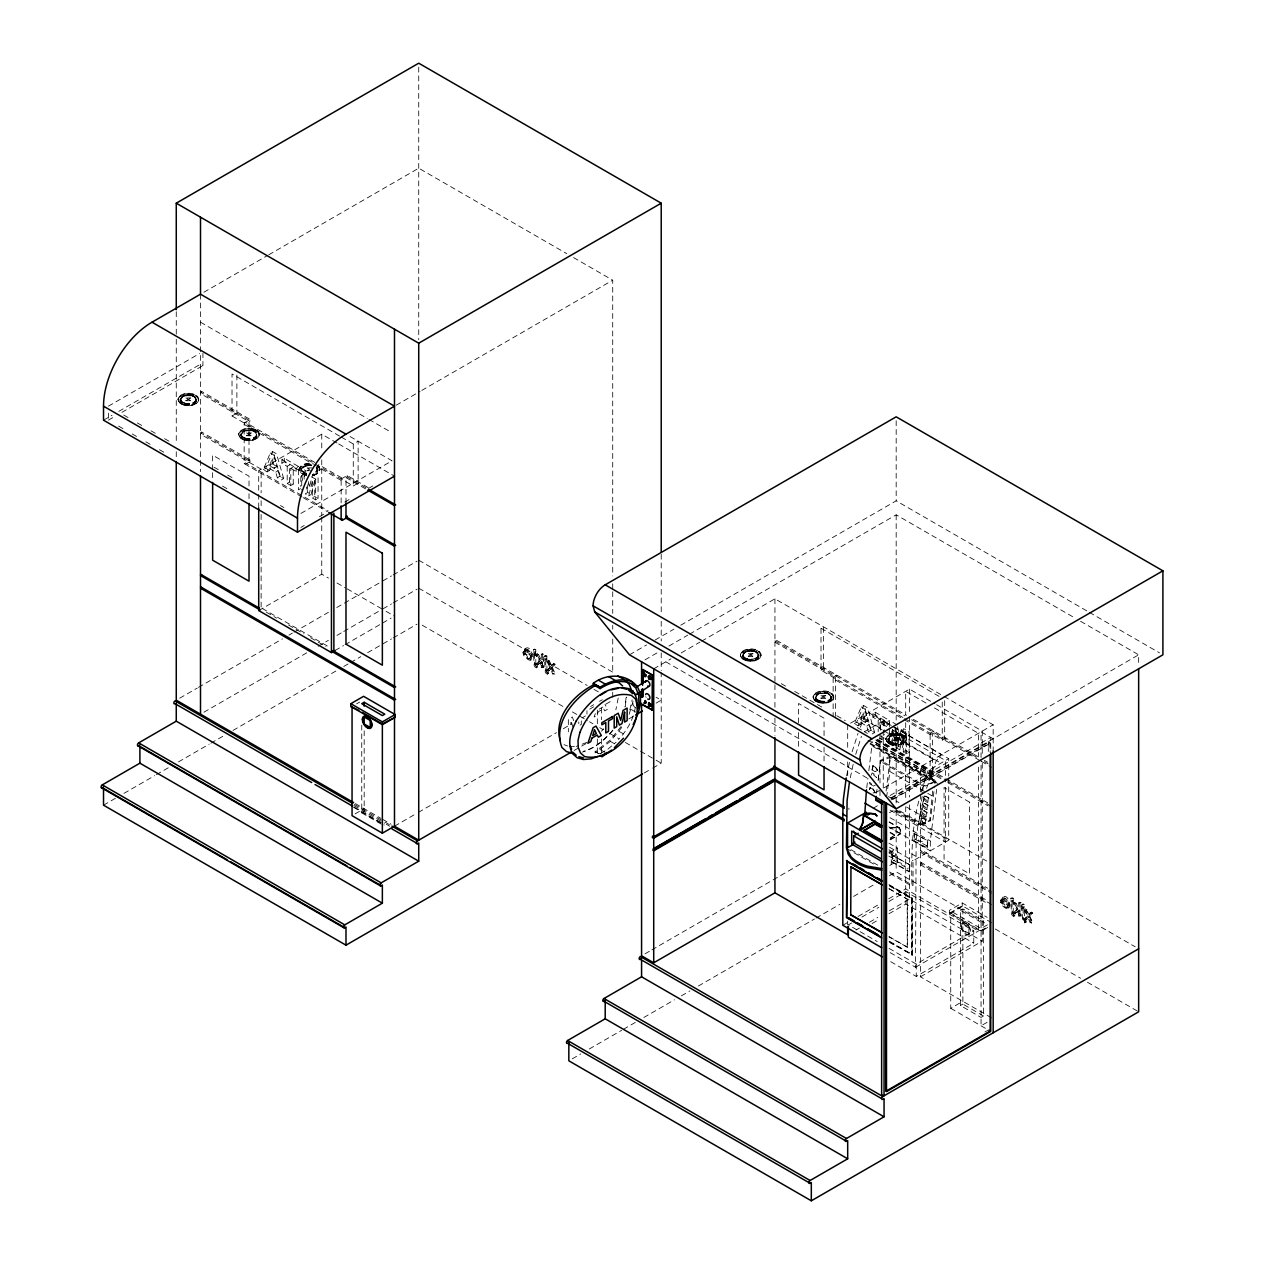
<?xml version="1.0" encoding="UTF-8"?>
<svg xmlns="http://www.w3.org/2000/svg" width="1264" height="1264" viewBox="0 0 1264 1264"><rect width="100%" height="100%" fill="white"/><g stroke="black" fill="none" stroke-linecap="round" stroke-linejoin="round"><path stroke-width="0.75" stroke-dasharray="5 3.75" d="M618.207 698.076L615.884 709.752M626.075 697.696L624.953 707.082M890.172 952.629L915.547 967.276L916.131 841.255L917.885 825.834L924.332 795.846M948.727 778.055L948.727 840.212L913.035 860.816L913.035 885.527L911.913 886.175C911.47 857.103 911.36 827.572 919.291 799.354M525.097 648.558L524.102 651.655L531.749 656.063L530.532 656.759L522.901 652.35C530.517 635.555 539.207 671.895 524.212 656.285A6.036 3.476 60 0 1 523.138 653.741L524.355 653.046A6.036 3.476 60 0 0 525.429 655.589L528.447 658.828L531.607 659.144M1000.345 900.979L1001.546 900.284L1009.193 904.692L1007.977 905.387L1000.345 900.979C1007.961 884.184 1016.651 920.524 1001.657 904.913A6.036 3.476 60 0 1 1000.582 902.37L1001.799 901.659A6.036 3.476 60 0 0 1002.873 904.218L1005.891 907.457L1009.051 907.773M1001.546 900.284L1002.542 897.187M530.532 656.759C529.885 661.025 524.528 657.122 524.339 654.436L523.138 653.741M531.749 656.063L529.553 658.56M1007.977 905.387C1007.329 909.653 1001.973 905.751 1001.783 903.065L1000.582 902.37M1009.193 904.692L1006.997 907.189M866.725 787.867L867.91 778.308M868.842 770.677L871.891 745.823L935.692 782.653M870.359 787.393L869.553 789.605L870.359 787.393L873.377 789.147L874.957 792.165L872.903 793.097M870.201 784.328C866.409 777.613 878.417 791.533 870.754 784.107M871.338 775.132L872.128 772.92L875.162 774.674L876.742 777.692L871.575 773.157M871.986 769.855L873.029 765.684L876.047 767.438L877.627 770.455L875.004 771.609L871.986 769.855L875.004 771.609M872.539 769.634L873.029 765.684M876.521 793.223L876.995 789.352M878.18 779.635L880.566 760.233L890.409 756.125L935.139 781.958L934.412 787.772M878.117 780.868L880.502 761.465L889.809 757.578L932.674 782.321L923.368 786.208L880.502 761.465M886.111 791.059L890.409 756.125M889.809 757.578L889.809 771.482L886.838 795.641L882.082 797.631M893.853 810.745L918.596 825.029L922.641 792.038M922.878 790.095L923.368 786.208M895.67 810.524L920.524 824.871L924.11 795.767M925.169 823.828C926.038 812.325 928.108 829.358 922.135 822.074L920.555 819.04L923.178 817.887L926.212 819.641M926.054 816.591C926.923 805.089 928.993 822.121 923.036 814.838L921.456 811.804L924.063 810.651L927.097 812.404M926.954 809.355C927.808 797.853 929.893 814.885 923.921 807.601L922.341 804.568L924.964 803.414L927.997 805.168M927.839 802.119C928.708 790.616 930.778 807.649 924.806 800.365L923.226 797.331L925.848 796.178L928.882 797.932M932.674 791.011L929.704 820.399L918.596 825.029M920.524 824.871L930.351 820.763L934.175 789.716M888.861 826.893L930.32 850.83L930.32 840.955L936.656 789.352M846.596 775.922L849.566 761.923M850.277 777.787L853.453 762.982M625.285 706.371L626.423 697.096M629.804 709.878L632.126 699.845M629.156 714.271L633.706 699.087M635.334 707.271C633.39 719.485 626.96 730.608 618.491 739.487M314.72 480.257L311.165 494.461L307.689 492.454L305.272 493.861L308.748 495.867L312.287 481.663L314.72 480.257L314.72 496.515L318.07 498.458L318.07 477.808L312.65 474.679L309.443 486.909L307.026 488.315L308.858 481.315M899.731 749.821L903.286 735.616L905.703 734.226L902.164 748.43L899.731 749.821L896.255 747.814L892.716 729.518L895.149 728.127L898.009 742.268L900.442 740.862L903.649 728.633L909.069 731.761L909.069 752.412L906.636 753.818L903.286 751.875L903.286 735.616M855.712 754.403L861.432 736.233M898.009 742.268L901.216 730.039L903.649 728.633M921.172 792.196L928.045 770.566L948.727 758.637L948.727 776.112M524.039 651.845L527.91 649.633L531.749 654.894L530.532 655.589L527.278 650.597L524.765 650.518M522.901 652.35L525.982 649.822M1001.483 900.474L1005.354 898.262L1009.193 903.523L1007.977 904.218L1001.483 900.474L1003.426 898.451M852.094 751.827L858.003 733.42M926.544 788.373L936.166 761.07L941.49 754.655L892.431 726.326M595.328 713.528L594.127 717.004L597.082 715.298L598.251 711.774L603.607 708.677L604.713 710.889L607.589 709.23L604.982 704.475M860.326 727.274L864.402 717.115L868.747 712.659L890.741 725.346M283.673 478.598L276.516 453.808L272.692 451.611L270.275 453.002L263.307 469.639L267.131 471.851L268.616 468.012L271.033 466.606L278.191 470.729L279.755 476.323L283.673 478.598L281.256 479.988L277.322 477.729L275.757 472.136L268.616 468.012M269.722 465.168L272.139 458.895L274.557 457.505L277.021 466.59L274.604 467.98L269.722 465.168L272.155 463.762L274.557 457.505M267.131 471.851L269.564 470.445L271.033 466.606M874.672 732.551L867.515 707.777L863.691 705.565L861.258 706.971L854.306 723.593L858.13 725.805L859.599 721.965L862.032 720.575L869.174 724.699L870.738 730.292L874.672 732.551L872.239 733.957L868.321 731.682L866.756 726.089L859.599 721.965M860.721 719.137L863.138 712.864L865.556 711.458L868.02 720.543L865.587 721.949L860.721 719.137L863.138 717.731L865.556 711.458M858.13 725.805L860.563 724.398L862.032 720.575M263.307 469.639L265.74 468.233L272.692 451.611M854.306 723.593L856.723 722.186L863.691 705.565M621.145 726.437L609.754 740.451L595.123 751.559L595.154 752.949L610.386 741.383L622.267 726.784M930.367 775.464L933.543 780.662L930.367 775.464L871.733 741.62M549.793 667.345L546.885 660.867L548.102 660.171L550.993 666.649L546.885 670.615L548.213 671.374L551.673 668.071L555.259 674.06L552.684 673.965L550.456 668.767M548.213 671.374L551.673 668.071M1025.657 920.002L1032.704 912.924L1031.345 912.134L1027.916 915.326L1024.33 909.495L1025.546 908.8L1029.117 914.63L1024.33 919.244L1025.657 920.002L1029.117 916.7L1032.704 922.688L1030.128 922.594L1027.901 917.395M546.885 670.615L550.993 666.649M1024.33 919.244L1028.438 915.278L1025.546 908.8M612.898 730.086C604.871 739.835 594.696 748.462 582.42 752.096M546.885 660.867L550.472 666.697L553.901 663.505L555.259 664.295L551.136 668.135L554.043 674.755M550.472 666.697L553.901 663.505M1029.117 914.63L1031.345 912.134M551.136 668.135L555.259 664.295M1032.704 912.924L1028.58 916.763L1031.487 923.384M601.474 731.256L603.781 728.791M612.835 730.371C604.919 739.424 595.407 748.019 583.557 751.258M607.873 749.157L616.074 742.237M537.184 653.851L538.654 654.72L542.509 662.778L541.292 663.474L541.292 654.215L543.662 654.167L543.662 667.36L541.197 662.099L537.232 665.054L535.746 664.185L540.455 660.614L537.184 653.851L535.968 654.562L539.238 661.325M535.746 664.185L540.455 660.614M537.232 665.054L541.197 662.099M1014.629 902.48L1016.098 903.349L1019.953 911.407L1018.737 912.102L1018.737 902.844L1021.107 902.796L1021.107 915.989L1018.642 910.728L1014.676 913.682L1013.191 912.813L1017.899 909.243L1014.629 902.48L1013.412 903.191L1016.683 909.954M1013.191 912.813L1017.899 909.243M1014.676 913.682L1018.642 910.728M530.39 659.84C534.087 656.158 528.905 647.231 523.881 649.254M1007.835 908.468C1011.532 904.787 1006.349 895.86 1001.325 897.882M185.95 400.735L190.801 397.923L190.801 400.735L185.95 400.735L185.95 397.923L190.801 397.923M246.575 435.732L251.425 432.92L251.425 435.732L246.575 435.732L246.575 432.92L251.425 432.92M307.199 470.729L309.617 469.181L307.199 467.933L307.199 470.729L310.438 470.729M748.272 656.364L753.123 653.551L753.123 656.364L748.272 656.364L748.272 653.551L753.123 653.551M821.015 698.36L825.866 695.563L825.866 698.36L821.015 698.36L821.015 695.563L825.866 695.563M893.759 740.356L898.609 737.56L898.609 740.356L893.759 740.356L893.759 737.56L898.609 737.56M600.748 753.423L606.436 750.01M203.915 292.221L267.004 255.802M268.711 254.822L418.732 168.191L566.778 253.669M108.372 406.186L199.554 353.541M103.522 420.185L112.022 415.271M118.832 411.353L200.502 364.19L202.935 365.596L202.935 353.335M108.372 420.185L115.119 416.283M121.881 412.38L202.935 365.596M201.719 391.492L200.502 392.188L250.209 420.88L250.209 419.49L201.719 391.492L200.502 393.594L249.008 421.591L250.209 420.88M201.719 432.083L200.502 432.794L250.209 461.486L250.209 460.08L201.719 432.083L200.502 434.184L261.127 469.181L261.127 492.849M339.605 436.096L232.023 373.986L232.023 415.982L238.09 412.491M244.157 422.982L250.209 419.49M302.001 496.989L244.157 463.588L244.157 424.388L245.358 422.287L316.837 463.556M244.157 463.588L245.358 462.893L328.055 510.624M250.209 460.08L249.008 460.791L249.008 421.591M250.209 461.486L245.358 464.283L245.358 462.893M270.275 453.002L274.098 455.214L276.516 453.808M336.967 442.985L321.751 434.184L258.709 470.587L258.709 492.281M293.232 484.112L290.799 485.502L290.799 468.359L293.232 466.953L293.232 484.112L289.614 482.026L289.614 464.868L287.197 466.274L281.888 463.209L281.888 459.717L284.305 458.311L298.525 466.511L298.367 489.879L300.8 488.473M281.888 463.209L284.305 461.802L289.614 464.868M275.757 472.136L278.191 470.729M396.201 405.207L420.059 391.429M421.765 390.434L612.724 280.197L612.724 575.957M277.322 477.729L279.755 476.323M281.888 459.717L296.092 467.917L298.525 466.511M303.771 472.357L306.204 470.951L300.8 467.838L298.367 469.228L303.771 472.357L304.861 477.666L304.15 474.158L301.733 475.564L301.733 490.005M290.799 468.359L296.092 471.409L298.525 470.003L293.232 466.953M341.312 437.091L353.272 443.98L358.123 441.183L358.123 483.18M287.197 466.274L287.197 483.417L289.614 482.026M311.592 476.86L315.652 479.198L318.07 477.808M308.748 495.867L311.165 494.461M341.138 478.993L347.205 475.485L369.246 488.22M313.914 464.662L341.138 480.383L342.354 479.688L342.354 478.282L318.528 464.536M345.988 503.072L345.988 477.587L347.205 476.891L367.271 488.473M312.287 481.663L312.287 497.921L314.72 496.515M312.287 497.921L315.652 499.849L318.07 498.458M300.879 513.437L392.061 460.791L349.464 436.191M232.023 415.982L353.272 485.992L359.324 482.485M300.879 527.436L304.261 525.476M319.444 516.707L326.207 512.805M344.788 502.077L351.534 498.19M368.424 488.441L375.171 484.539M258.709 610.575L321.751 574.188L328.514 578.09M179.678 698.202L197.2 688.09M198.464 687.363L282.409 638.905M288.966 635.113L292.379 633.138M294.085 632.158L328.419 612.329M336.777 607.51L381.254 581.835M382.881 580.887L391.477 575.926M393.12 574.978L417.041 561.169M203.915 712.217L307.91 652.161M318.149 646.267L328.371 640.358M336.903 635.429L342.023 632.474M343.729 631.494L381.222 609.848M382.929 608.853L391.461 603.939M393.167 602.944L417.041 589.166M335.086 650.486L343.571 645.588M345.072 644.703L380.906 624.021M382.565 623.073L391.097 618.143M103.522 805.184L115.435 798.295M123.967 793.365L154.635 775.669M156.341 774.674L168.27 767.801M178.493 761.892L209.16 744.18M210.867 743.2L224.486 735.332M233.018 730.418L336.951 670.41M343.761 666.476L348.88 663.521M350.586 662.541L360.809 656.632M367.619 652.698L381.254 644.83M382.96 643.85L391.477 638.92M393.183 637.941L417.041 624.163M356.606 703.858L359.64 702.105M524.339 654.436L525.555 653.725L527.641 656.932L530.769 657.865M533.408 649.664L535.762 649.617L535.762 651.861L534.546 652.556L533.408 651.908L533.408 649.664L535.762 649.617M533.408 651.908L535.762 651.861M533.408 653.077L535.762 653.046L535.825 663.205L537.484 667.218L535.667 667.503A3.792 2.18 60 0 1 534.182 665.701L533.408 653.077L535.762 653.046M535.968 654.562L538.654 654.72M543.662 654.167L541.292 654.215M544.5 656.063L546.87 656.032L546.87 658.275L545.653 658.971L544.5 658.307L544.5 656.063L546.87 656.032M544.5 658.307L546.87 658.275M544.5 659.492L546.87 659.445L546.933 669.604L548.592 673.617L546.759 673.902A3.792 2.18 60 0 1 545.274 672.116L544.5 659.492L546.87 659.445M536.284 667.913L537.484 665.938M543.662 667.36L541.292 667.392L541.292 665.543L542.509 664.848M548.213 661.625L549.429 660.93L551.673 666.002M541.292 667.392L542.509 666.697M547.375 674.328L548.592 672.337M552.684 673.965L553.901 673.27M629.456 654.815L646.552 644.94M655.1 640.011L673.917 629.156M680.743 625.206L896.176 500.828L1087.672 611.381M355.089 813.921L364.174 808.676M361.757 725.125L361.757 812.878L364.174 811.472L364.174 727.622M645.003 659.84L658.67 651.955M668.925 646.03L687.711 635.176M689.417 634.196L896.176 514.827L1073.768 617.353M653.709 668.814L670.947 658.86M681.17 652.951L699.924 642.128M701.52 641.211L774.943 598.82L993.172 724.809L993.172 749.631M590.62 706.497L593.653 704.727M599.499 701.362L602.375 699.703M589.672 709.151L593.653 706.86M394.494 826.182L416.662 813.384M418.352 812.389L556.46 732.662M563.286 728.728L571.802 723.798M582.04 717.905L585.437 715.93M605.898 704.111L612.724 700.177M599.12 709.167L602.786 707.05M574.125 750.468L586.243 743.469M628.777 718.916L633.959 715.93M656.095 703.132L661.214 700.177L656.095 697.222M774.943 598.82L774.943 640.816L776.159 640.121L906.541 715.392M774.943 681.422L774.943 642.223L776.159 640.121M902.907 717.494L821.015 670.22L821.015 628.224L823.433 626.818L823.433 668.814M821.015 670.22L824.649 668.119M644.182 773.015L650.992 769.081M652.698 768.101L661.214 763.172L661.214 672.574M833.134 677.22L836.768 675.118L836.768 676.524L833.134 678.61L833.134 715.851M861.258 706.971L865.082 709.167L867.515 707.777M850.577 723.15L909.511 689.117L934.902 703.764M880.613 730.26L880.613 718.821L878.18 720.227L872.871 717.162L872.871 713.67L875.304 712.264L889.508 720.48L889.508 723.972L887.091 725.362L881.798 722.313L881.798 728.032M872.871 717.162L875.304 715.772L880.613 718.821M866.756 726.089L869.174 724.699M864.165 731.856L883.252 720.828L891.641 725.678M881.798 722.313L884.215 720.907L889.508 723.972M868.321 731.682L870.738 730.292M872.871 713.67L887.091 721.87L889.508 720.48M879.381 738.081L881.798 739.472L884.215 738.065L884.215 734.258M901.216 730.039L906.636 733.167L909.069 731.761M889.366 728.822L889.366 743.832L891.799 742.442L895.149 744.37L895.149 728.127L898.688 746.424L902.164 748.43M889.366 743.832L892.716 745.776L895.149 744.37M896.255 747.814L898.688 746.424M930.13 733.215L933.764 731.113L933.764 732.52L930.13 734.621L833.134 678.61M903.286 751.875L905.703 750.468L909.069 752.412M904.613 718.473L942.249 740.214L945.883 738.113M874.972 793.065L881.024 789.558M884.057 787.82L993.172 724.809M890.156 795.483L990.755 737.418L990.755 749.252M937.367 783.617L929.261 773.473L873.866 741.494L930.13 773.821L933.764 771.719L933.764 773.11M890.883 797.868L1138.659 654.815L1138.659 664.69M873.061 808.296L878.148 805.358M891.499 798.216L988.938 741.968L988.938 751.78M891.009 799.907L990.139 742.663L990.139 752.475M893.316 799.259L990.755 743.011L988.322 741.62L988.322 751.416M645.003 953.83L650.597 950.607M651.829 949.896L839.896 841.303M889.35 812.768L892.779 810.777M890.33 837.89L895.149 835.109L890.33 838.506M890.046 839.659L900.284 833.75L899.715 828.552M890.283 839.802L900.742 833.766M913.998 833.482L927.887 840.844L927.334 848.586L913.998 840.892L913.998 833.482L927.887 840.844M889.271 852.773L897.424 848.065L897.424 861.037L889.271 865.745M914.994 839.122L927.081 846.058M914.994 839.738L915.563 838.79M913.998 840.892L927.887 848.255M891.815 855.049L909.954 864.876L909.385 871.986L891.815 861.843L891.815 855.049L909.954 864.876M918.596 839.928C916.4 841.208 924.458 840.639 924.663 844.052M891.246 864.592L891.246 857.592L895.844 854.938L895.844 853.706L892.842 854.97L888.766 852.821M893.648 860.278L908.152 868.621M891.815 861.843L909.954 871.67M893.648 860.895L894.217 859.947M897.851 861.432C895.591 862.712 904.882 862.759 905.119 866.251M927.081 845.442L926.512 846.39M920.429 794.155L920.429 850.814L921.646 850.119L987.626 888.197M991.482 904.439L920.429 863.407L920.429 852.205L921.646 850.119M572.244 1058.837L580.776 1053.923M589.293 1048.994L621.683 1030.286M623.389 1029.307L635.334 1022.418M643.85 1017.488L674.534 999.777M681.359 995.842L689.891 990.913M698.407 985.999L814.348 919.054M816.054 918.075L839.912 904.297M853.563 896.429L875.731 883.631M889.366 875.747L896.176 871.812L986.678 924.063M908.152 868.005L907.599 868.937M920.429 863.407L921.646 862.712L987.626 900.805M991.482 1017.836L920.429 976.803L920.429 864.813L921.646 862.712M842.804 925.28L847.907 922.325M858.098 916.447L878.512 904.661M888.703 898.783L905.703 888.955L978.447 930.968L978.447 764.625M851.731 922.925L848.334 924.885L877.2 941.538M861.874 917.064L878.796 907.299M888.955 901.437L905.877 891.657L973.77 930.857L973.77 943.213L916.242 976.424L889.082 960.751M888.94 888.797L907.441 899.225L907.441 947.242L888.94 936.829M856.044 929.988L859.378 928.06M869.411 922.262L877.769 917.443M889.461 910.696L909.511 899.115L982.27 941.111L982.27 762.524M889.398 885.89L911.549 898.688L912.466 898.198L912.466 955.015L890.093 942.739M872.034 923.557L878.796 919.639M888.955 913.777L905.877 904.013L973.77 943.213M987.721 927.46L981.054 931.315L949.533 913.114L949.533 910.317L962.252 902.954L987.137 917.332M949.533 913.114L962.252 905.767L991.497 922.641M960.435 910.317L962.868 908.911L983.471 920.808L983.471 1016.003L981.054 1017.409L960.435 1005.512L960.435 910.317L981.054 922.214L983.471 920.808M889.398 941.98L912.102 954.431L912.102 898.356L889.967 885.574M1001.783 903.065L1003 902.354L1005.085 905.561L1008.214 906.493M1010.852 898.293L1013.207 898.246L1013.207 900.489L1011.99 901.185L1010.852 900.537L1010.852 898.293L1013.207 898.246M1010.852 900.537L1013.207 900.489M1010.852 901.706L1013.207 901.674L1013.27 911.834L1014.929 915.847L1013.112 916.131A3.792 2.18 60 0 1 1011.627 914.33L1010.852 901.706L1013.207 901.674M1013.412 903.191L1016.098 903.349M1021.107 902.796L1018.737 902.844M889.082 948.395L916.242 964.084L973.77 930.857M1023.097 907.599L1021.944 906.936L1021.944 904.692L1023.161 903.997L1024.314 904.661L1024.314 906.904L1021.944 908.121L1022.718 920.745A3.792 2.18 60 0 0 1024.203 922.53L1026.036 922.246L1026.036 920.966L1024.551 919.181L1024.314 908.073L1023.161 907.426M987.421 924.837L981.054 928.503L949.533 910.317M915.547 967.276L978.447 930.968M1024.314 904.661L1021.944 904.692M981.054 930.604L987.105 927.112M1021.944 906.936L1024.314 906.904M1024.314 908.073L1021.944 908.121M1013.728 916.542L1014.929 914.567M1021.107 915.989L1018.737 916.021L1018.737 914.172L1019.953 913.477M1025.657 910.254L1026.874 909.559M1018.737 916.021L1019.953 915.326M920.429 976.803L982.27 941.111M1024.82 922.957L1026.036 920.966M1030.128 922.594L1031.345 921.898M983.471 1016.003L962.868 1004.106L962.868 906.114L950.733 913.114L950.733 1008.309L962.868 1001.309M960.435 1005.512L962.868 1004.106M987.105 1022.307L981.054 1025.799L981.054 759.443M984.909 1031.977L988.322 1030.002M1002.21 899.146L1005.844 900.11L1007.977 904.218M586.812 742.395L576.115 746.487M873.234 786.082L875.288 785.165M920.555 819.04L923.178 817.887M872.46 765.921L876.047 767.438M877.627 770.455L875.494 767.659M869.79 787.63L873.377 789.147M874.957 792.165L872.824 789.368M935.139 781.958L925.295 786.05L880.566 760.233M923.226 797.331L928.392 801.882M925.848 796.178L928.329 798.169M924.964 803.414L927.428 805.405M922.341 804.568L927.507 809.118M924.063 810.651L926.544 812.641M921.456 811.804L926.623 816.354M922.135 822.074L925.722 823.591M889.793 828.078L892.716 827.493M890.077 827.952L898.404 827.73L893.032 827.351M569.4 746.676L574.441 746.534M307.199 467.933L312.05 467.933M898.53 827.446L900.6 829.437L900.521 833.892L890.33 828.015M898.167 827.588L899.289 828.046L889.098 822.153M563.997 744.67L567.599 745.997M748.272 653.551L753.123 656.364M821.015 695.563L825.866 698.36M893.759 737.56L898.609 740.356M185.95 397.923L190.801 400.735M246.575 432.92L251.425 435.732M1025.546 918.549L1026.858 919.307M548.102 660.171L549.429 660.93M548.102 669.92L549.413 670.678M573.587 257.603L612.724 280.197M1089.394 612.376L1159.483 652.84M1080.609 621.303L1138.659 654.815M821.015 628.224L942.249 698.218M936.592 704.743L982.27 731.113L982.27 754.671M993.172 738.808L981.054 731.809L981.054 757.468M926.006 703.037L905.703 691.313L905.703 714.808M934.459 707.919L978.447 733.325L978.447 756.804M913.351 719.327L977.657 756.457M984.356 760.328L987.69 762.255M774.943 640.816L904.834 715.819M911.644 719.737L978.131 758.131M984.277 761.686L988.164 763.914M774.943 642.223L835.567 677.22L835.567 716.419M979.711 760.438L932.548 733.215L932.548 772.415M981.385 761.402L991.497 767.248M200.502 322.194L367.271 418.463M368.962 419.443L391.082 432.225M897.203 724.92L891.799 721.791L889.366 723.198L889.366 726.942M893.332 726.642L948.727 758.637M886.696 726.595L879.981 722.724L879.981 732.441M893.411 730.481L945.456 760.517L945.456 781.879M863.138 717.731L868.02 720.543M875.494 725.315L882.209 729.186M888.924 733.073L940.953 763.108M863.423 719.074L882.035 729.818M883.726 730.797L936.166 761.07M856.723 722.186L860.563 724.398M880.613 735.98L884.215 738.065M781.199 683.634L787.946 687.521M794.677 691.408L823.306 707.935M836.768 715.708L845.284 720.622M857.197 727.511L867.404 733.404M877.611 739.298L987.658 802.83M877.232 739.819L929.261 769.871L929.261 773.473M875.968 739.74L947.716 781.168M948.916 781.863L991.497 806.448M875.999 740.53L928.045 770.566M940.969 778.671L920.429 766.821L920.429 792.212M947.716 782.558L988.116 805.895M867.91 740.277L929.877 776.049M870.375 743.311L934.033 780.062M869.901 743.911L933.543 780.662M338.657 443.948L394.494 476.18M889.809 771.482L926.085 792.417M927.729 793.381L932.674 796.225M665.828 661.815L867.009 777.976M345.988 477.587L366.054 489.168M244.157 424.388L312.224 463.683M888.481 796.604L898.878 802.593M906.62 807.064L930.351 820.763M922.625 818.124L925.659 819.878M899.605 810.793L986.678 861.068M995.226 865.998L1135.246 946.831M896.682 810.161L948.727 840.212M890.061 810.113L945.456 842.093L945.456 783.822M890.03 817.697L930.32 840.955M272.155 463.762L277.021 466.59M889.271 821.9L899.447 827.778M900.284 830.669L899.052 827.904M265.74 468.233L269.564 470.445M287.197 483.417L290.799 485.502M890.14 832.233L895.149 835.109M418.732 560.189L615.11 673.57M890.14 832.85L895.149 835.741M920.429 850.814L991.482 891.831M920.429 852.205L991.482 893.237M1002.7 899.763L1009.193 903.523M303.218 497.684L327.534 511.73M911.913 854.006L915.547 856.107M888.892 843.135L897.424 848.065M920.429 864.813L988.1 903.886M889.54 847.243L913.035 860.816M889.019 849.756L895.844 853.706M889.019 850.988L895.844 854.938M888.892 856.091L897.424 861.037M123.698 415.034L130.508 418.969M137.334 422.919L144.143 426.853M150.969 430.787L157.779 434.721M164.589 438.655L171.414 442.59M214.011 467.174L220.821 471.109M227.631 475.043L234.456 478.977M280.466 505.553L283.863 507.512M631.289 709.546L638.067 713.465M418.732 588.187L587.191 685.451M594.001 689.37L599.104 692.324M525.255 651.134L531.749 654.894M995.226 928.993L1080.609 978.289M1087.435 982.239L1138.659 1011.8M118.595 426.094L125.405 430.029M132.214 433.963L139.04 437.897M145.85 441.831L152.66 445.765M159.485 449.7L166.295 453.634M222.527 486.103L229.337 490.037M850.925 849.661L877.785 865.161M889.54 871.955L913.035 885.527M846.438 848.365L876.663 865.808M890.093 873.566L911.913 886.175M950.133 912.766L981.654 930.952M962.868 923.605L968.919 927.112L968.919 934.112L962.868 930.604M888.971 884.626L912.466 898.198M890.093 885.922L911.913 898.514L911.913 955.347M619.218 731.445L624.305 734.384M889.161 888.671L907.441 899.225M422.16 625.159L563.886 706.987M572.418 711.916L587.792 720.78M589.498 721.776L592.911 723.751M599.736 727.685L603.165 729.66M609.991 733.61L618.523 738.539M625.364 742.474L654.389 759.237M656.095 760.217L661.214 763.172M336.967 582.973L345.435 587.855M347.126 588.834L384.335 610.322M386.026 611.302L394.494 616.184M610.386 741.383L615.489 744.338M600.479 749.757L605.567 752.696M595.123 751.559L598.52 753.518M889.161 936.703L907.441 947.242M889.967 941.648L912.102 954.431M888.971 941.443L912.466 955.015M262.343 608.49L328.308 646.568M266.388 612.218L276.595 618.112M288.508 624.985L303.818 633.833M310.628 637.751L325.938 646.599M950.733 1008.309L987.105 1029.307M355.358 803.588L381.017 818.393M382.581 819.293L391.129 824.239M354.347 804.394L383.371 821.158M385.078 822.137L390.197 825.108M353.857 805.516L384.588 823.259M386.294 824.239L389.707 826.214M354.347 807.19L383.371 823.954M353.493 807.285L384.224 825.029M361.757 812.878L382.36 824.776M1030.128 912.845L1031.487 913.619M1014.407 912.118L1015.893 912.971M552.684 664.216L554.043 664.99M536.963 663.489L538.448 664.343M1026.036 922.246L1025.42 921.835A3.792 2.18 60 0 1 1023.935 920.05L1023.161 916.574M1014.929 915.847L1014.328 915.42A3.792 2.18 60 0 1 1012.843 913.635L1012.069 910.159M548.592 673.617L547.976 673.206A3.792 2.18 60 0 1 546.49 671.421L545.716 667.945M537.484 667.218L536.884 666.792A3.792 2.18 60 0 1 535.399 665.006L534.625 661.53M1024.82 921.677L1023.161 918.928L1023.161 903.997M1013.728 915.262L1012.053 912.529L1012.069 897.582M547.375 673.048L545.716 670.315L545.716 655.368M536.284 666.634L534.609 663.9L534.625 648.953M892.179 854.796L891.246 851.62M921.124 818.819L922.688 821.837M1014.897 904.044L1018.737 912.102M1017.425 911.423L1018.737 914.172M537.453 655.416L541.292 663.474M539.981 662.794L541.292 665.543M1024.33 909.495L1027.237 915.973M1029.797 916.052L1032.704 922.688M552.352 667.424L555.259 674.06M573.603 720.591L572.402 717.004L568.342 719.358L568.342 731.888M572.987 727.242L570.854 720.575L570.854 724.525M865.082 709.167L872.239 733.957M274.098 455.214L281.256 479.988M863.138 712.864L865.587 721.949M272.139 458.895L274.604 467.98M897.551 726.689L900.442 740.862M308.369 481.584L309.443 486.909M306.631 486.972L307.689 492.454M301.733 475.564L303.139 482.88M1019.953 902.148L1019.89 916.684M962.252 902.954L962.252 905.767M944.682 700.635L944.682 738.808M942.249 702.041L942.249 740.214M930.13 734.621L930.13 773.821M927.334 841.176L927.334 848.586M916.242 964.084L916.242 976.424M914.551 833.15L914.551 840.56M911.549 898.688L911.549 954.762M909.511 689.117L909.511 714.634M909.511 716.593L909.511 797.063M909.511 804.915L909.511 899.115M909.385 865.192L909.385 871.986M907.204 899.352L907.204 947.368M906.636 733.167L906.636 753.818M906.462 738.634L906.462 739.424A10.286 5.941 0 0 1 890.757 744.275A10.286 5.941 0 0 1 891.325 734.005A10.286 5.941 0 0 1 906.462 739.424M905.877 891.657L905.877 904.013M905.703 722.629L905.703 798.943M905.703 806.78L905.703 888.955M903.886 738.682L903.728 739.788A7.537 4.361 0 0 1 892.21 743.358A7.537 4.361 0 0 1 892.621 735.822A7.537 4.361 0 0 1 903.728 739.788M896.176 420.738L896.176 500.828M896.176 514.827L896.176 720.022M896.176 727.922L896.176 804.868M896.176 810.777L896.176 871.812M892.716 729.518L892.716 745.776M892.368 854.717L892.368 861.511M891.799 731.177L891.799 742.442M888.466 738.682L888.639 739.788M887.091 721.87L887.091 725.362M885.906 738.634L885.906 739.424M884.215 720.907L884.215 732.346M883.252 720.828L883.252 728.601M883.252 730.545L883.252 788.815M881.798 735.648L881.798 739.472M879.981 734.368L879.981 782.937M879.981 790.695L879.981 796.525M878.18 720.227L878.18 731.666M875.304 712.264L875.304 715.772M848.902 808.107L848.902 809.513M847.686 724.809L847.686 750.216M847.686 761.923L847.686 775.606M847.686 921.061L847.686 924.979M833.719 696.622L833.719 697.428A10.286 5.941 0 0 1 818.013 702.278A10.286 5.941 0 0 1 818.582 692.008A10.286 5.941 0 0 1 833.719 697.428M830.985 697.096L830.985 697.791A7.537 4.361 0 0 1 819.467 701.362A7.537 4.361 0 0 1 819.878 693.825A7.537 4.361 0 0 1 830.985 697.791M824.049 735.601L824.049 718.173L798.579 703.463L798.579 722.834M824.049 747.229L824.049 762.729M815.722 696.669L815.896 697.791M813.163 696.622L813.163 697.428M798.579 732.52L798.579 748.019M774.943 684.772L774.943 708.219M774.943 717.984L774.943 735.553M760.975 654.626L760.975 655.431A10.286 5.941 0 0 1 745.27 660.282A10.286 5.941 0 0 1 745.839 649.996A10.286 5.941 0 0 1 760.975 655.431M758.4 654.673L758.4 655.1A7.71 4.456 0 0 1 746.629 658.749A7.71 4.456 0 0 1 747.056 650.897A7.71 4.456 0 0 1 758.4 654.957A7.71 4.456 0 0 1 746.629 658.607A7.71 4.456 0 0 1 747.056 651.039A7.71 4.456 0 0 1 758.4 655.1M758.226 655.1L758.226 655.795A7.537 4.361 0 0 1 746.724 659.366A7.537 4.361 0 0 1 747.135 651.813A7.537 4.361 0 0 1 758.226 655.795M740.42 654.626L740.42 655.431M661.214 554.248L661.214 613.403M661.214 621.288L661.214 641.022M661.214 652.856L661.214 670.599M612.724 583.842L612.724 589.767M612.724 591.726L612.724 613.419M612.724 625.253L612.724 629.203M612.724 639.063L612.724 672.574M612.724 692.293L612.724 698.202M601.474 708.109L601.474 719.706M601.474 739.045L601.474 754.513M597.335 710.036L597.335 725.504M597.335 739.045L597.335 754.513M586.97 710.716L586.97 714.192M581.298 720.828L581.298 724.414L578.77 725.868L578.77 721.918M542.509 653.52L542.446 668.056M418.732 67.15L418.732 339.747M353.272 443.98L353.272 485.992M347.205 475.485L347.205 476.891M341.138 480.383L341.138 503.909M321.751 434.184L321.751 449.968M321.751 459.827L321.751 515.033M321.751 517.008L321.751 574.188M319.903 468.991L319.903 469.797M315.652 479.198L315.652 499.849M304.15 474.158L304.15 479.577M300.8 467.838L300.8 486.608M299.347 468.991L299.347 469.797M296.092 467.917L296.092 471.409M284.305 458.311L284.305 461.802M261.127 500.734L261.127 506.643M261.127 514.543L261.127 607.21M259.278 433.994L259.278 434.8A10.286 5.941 0 0 1 243.589 439.651A10.286 5.941 0 0 1 244.142 429.365A10.286 5.941 0 0 1 259.278 434.8M258.709 494.24L258.709 508.049M256.545 434.468L256.545 435.164A7.537 4.361 0 0 1 245.026 438.734A7.537 4.361 0 0 1 245.437 431.182A7.537 4.361 0 0 1 256.545 435.164M249.008 485.913L249.008 476.18L212.636 455.182L212.636 470.745M249.008 493.687L249.008 501.46M238.722 433.994L238.722 434.8M236.874 375.013L236.874 413.186M212.636 472.689L212.636 480.462M200.502 294.196L200.502 471.646M198.669 398.997L198.669 399.787A10.286 5.941 0 0 1 182.964 404.654A10.286 5.941 0 0 1 183.517 394.368A10.286 5.941 0 0 1 198.669 399.787M196.094 399.045L196.094 399.471A7.71 4.456 0 0 1 184.323 403.121A7.71 4.456 0 0 1 184.734 395.395A7.71 4.456 0 0 1 196.094 399.471M195.92 399.471L195.92 400.167A7.537 4.361 0 0 1 184.402 403.722A7.537 4.361 0 0 1 184.813 396.185A7.537 4.361 0 0 1 195.92 400.167M178.098 398.997L178.098 399.787M176.265 311.671L176.265 337.298M176.265 339.273L176.265 443.806M176.265 451.69L176.265 457.6M108.372 413.186L108.372 418.431M317.754 465.547A10.286 5.941 0 0 1 313.109 474.774M306.757 474.885A10.286 5.941 0 0 1 299.837 467.348A10.286 5.941 0 0 1 313.109 463.604M316.695 467.411A7.71 4.456 0 0 1 314.357 472.704M306.552 473.273A7.71 4.456 0 0 1 302.286 467.806A7.71 4.456 0 0 1 311.307 464.836M316.111 467.806A7.537 4.361 0 0 1 314.246 473.463M306.631 474.016A7.537 4.361 0 0 1 302.444 468.675A7.537 4.361 0 0 1 311.276 465.768M316.348 467.633A7.537 4.361 0 0 1 314.246 473.052M306.631 473.605A7.537 4.361 0 0 1 302.444 468.265A7.537 4.361 0 0 1 311.276 465.357M316.711 467.601A8.232 4.756 0 0 1 312.887 474.379M311.418 465.389A8.232 4.756 0 0 0 301.796 468.565A8.232 4.756 0 0 0 306.362 474.379A8.406 4.851 0 0 1 301.638 468.391A8.406 4.851 0 0 1 311.45 465.152M317.754 465.958A10.286 5.941 0 0 1 313.109 475.201M306.757 475.311A10.286 5.941 0 0 1 299.837 467.775A10.286 5.941 0 0 1 313.109 464.014M317.106 467.68A8.406 4.851 0 0 1 314.341 473.889M313.899 474.063A8.406 4.851 0 0 1 312.966 474.332M317.485 466.369A9.938 5.735 0 0 1 312.998 475.28M306.251 475.28A9.938 5.735 0 0 1 300.263 467.933A9.938 5.735 0 0 1 312.998 464.488M597.951 753.66A2.07 1.201 0 0 1 600.874 753.66M635.128 707.382A3.128 1.785 59.5 0 1 633.074 704.633A3.128 1.785 59.5 0 1 633.533 702.136M646.173 697.396A3.128 1.785 59.5 0 1 645.809 696.669M969.535 802.166L944.066 787.456L944.066 859.141L969.535 873.835L969.535 802.166M243.589 439.24A10.286 5.941 0 0 0 259.278 434.374A10.286 5.941 0 0 0 244.142 428.954A10.286 5.941 0 0 0 243.589 439.24M244.932 437.976A7.71 4.456 0 0 0 256.718 434.326A7.71 4.456 0 0 0 245.358 430.266A7.71 4.456 0 0 0 244.932 437.976M245.026 438.308A7.537 4.361 0 0 0 256.545 434.737A7.537 4.361 0 0 0 245.437 430.771A7.537 4.361 0 0 0 245.026 438.308M244.663 439.066A8.232 4.756 0 0 0 257.224 435.179A8.232 4.756 0 0 0 245.121 430.834A8.232 4.756 0 0 0 244.663 439.066M244.568 439.003A8.406 4.851 0 0 0 257.398 435.037A8.406 4.851 0 0 0 245.026 430.613A8.406 4.851 0 0 0 244.568 439.003M243.762 439.761A9.938 5.735 0 0 0 258.946 435.069A9.938 5.735 0 0 0 244.3 429.823A9.938 5.735 0 0 0 243.762 439.761M182.964 404.243A10.286 5.941 0 0 0 198.669 399.377A10.286 5.941 0 0 0 183.517 393.957A10.286 5.941 0 0 0 182.964 404.243M184.323 402.979A7.71 4.456 0 0 0 196.094 399.329A7.71 4.456 0 0 0 184.734 395.269A7.71 4.456 0 0 0 184.323 402.979M184.402 403.311A7.537 4.361 0 0 0 195.92 399.74A7.537 4.361 0 0 0 184.813 395.774A7.537 4.361 0 0 0 184.402 403.311M184.054 404.069A8.232 4.756 0 0 0 196.615 400.182A8.232 4.756 0 0 0 184.497 395.837A8.232 4.756 0 0 0 184.054 404.069M183.959 404.006A8.406 4.851 0 0 0 196.773 400.04A8.406 4.851 0 0 0 184.418 395.616A8.406 4.851 0 0 0 183.959 404.006M183.138 404.764A9.938 5.735 0 0 0 198.322 400.072A9.938 5.735 0 0 0 183.691 394.826A9.938 5.735 0 0 0 183.138 404.764M961.051 926.054A6.857 3.966 60 0 0 968.319 935.107A6.857 3.966 60 0 0 968.319 925.406A6.857 3.966 60 0 0 961.051 926.054M961.541 926.338A6.162 3.555 60 0 0 968.082 934.475A6.162 3.555 60 0 0 968.082 925.754A6.162 3.555 60 0 0 961.541 926.338M745.27 659.871A10.286 5.941 0 0 0 760.975 655.005A10.286 5.941 0 0 0 745.839 649.585A10.286 5.941 0 0 0 745.27 659.871M746.724 658.939A7.537 4.361 0 0 0 758.226 655.368A7.537 4.361 0 0 0 747.135 651.402A7.537 4.361 0 0 0 746.724 658.939M746.36 659.697A8.232 4.756 0 0 0 758.921 655.811A8.232 4.756 0 0 0 746.803 651.466A8.232 4.756 0 0 0 746.36 659.697A8.406 4.851 0 0 0 759.095 655.668A8.406 4.851 0 0 0 746.724 651.244A8.406 4.851 0 0 0 746.266 659.634M745.46 660.393A9.938 5.735 0 0 0 760.628 655.7A9.938 5.735 0 0 0 745.997 650.454A9.938 5.735 0 0 0 745.46 660.393M818.013 701.868A10.286 5.941 0 0 0 833.719 697.001A10.286 5.941 0 0 0 818.582 691.582A10.286 5.941 0 0 0 818.013 701.868M819.372 700.604A7.71 4.456 0 0 0 831.143 696.954A7.71 4.456 0 0 0 819.799 692.893A7.71 4.456 0 0 0 819.372 700.604M819.467 700.935A7.537 4.361 0 0 0 830.985 697.365A7.537 4.361 0 0 0 819.878 693.399A7.537 4.361 0 0 0 819.467 700.935M819.104 701.694A8.232 4.756 0 0 0 831.665 697.807A8.232 4.756 0 0 0 819.546 693.462A8.232 4.756 0 0 0 819.104 701.694A8.406 4.851 0 0 0 831.838 697.665A8.406 4.851 0 0 0 819.467 693.241A8.406 4.851 0 0 0 819.009 701.631M818.203 702.389A9.938 5.735 0 0 0 833.371 697.696A9.938 5.735 0 0 0 818.74 692.451A9.938 5.735 0 0 0 818.203 702.389M890.757 743.864A10.286 5.941 0 0 0 906.462 738.998A10.286 5.941 0 0 0 891.325 733.578A10.286 5.941 0 0 0 890.757 743.864M892.115 742.6A7.71 4.456 0 0 0 903.886 738.95A7.71 4.456 0 0 0 892.542 734.89A7.71 4.456 0 0 0 892.115 742.6M892.21 742.932A7.537 4.361 0 0 0 903.728 739.377A7.537 4.361 0 0 0 892.621 735.395A7.537 4.361 0 0 0 892.21 742.932M891.847 743.69A8.232 4.756 0 0 0 904.408 739.803A8.232 4.756 0 0 0 892.289 735.474A8.232 4.756 0 0 0 891.847 743.69M891.752 743.643A8.406 4.851 0 0 0 904.582 739.661A8.406 4.851 0 0 0 892.21 735.237A8.406 4.851 0 0 0 891.752 743.643M890.946 744.401A9.938 5.735 0 0 0 906.114 739.693A9.938 5.735 0 0 0 891.483 734.447A9.938 5.735 0 0 0 890.946 744.401"/><path stroke-width="1.5" d="M881.719 947.747L842.804 925.28L842.804 814.095L843.388 799.259L846.232 777.897M852.9 844.747L846.438 848.365L847.101 800.46L849.471 782.005M868.21 814.98L864.845 813.036L866.488 789.779M876.205 796.399L875.731 800.286L882.319 804.094M649.032 676.129L649.317 679.337L648.479 676.445L650.233 676.256L651.244 677.757L650.518 679.463L648.29 677.82L648.479 676.445L650.233 676.256M650.439 678.12L650.518 679.463L649.68 676.572L651.244 677.757M649.87 705.881L649.032 703.005L651.244 704.633L651.071 706.007L649.317 706.197L651.071 706.007M649.032 703.005L650.518 706.323L649.68 703.448L648.479 703.321L648.843 704.38M637.751 708.788L638.92 703.779L638.668 694.979L635.855 688.027L630.673 683.397C620.482 679.084 608.995 682.923 600.147 688.611L593.353 684.693L593.306 683.303C606.515 673.333 626.328 673.27 637.309 686.621C644.103 698.723 638.92 713.086 633.138 724.493M576.289 720.907C571.202 730.718 566.62 743.121 572.513 753.597L577.111 757.736L583.526 759.506L591.283 758.827L598.172 756.362M643.803 676.019L643.06 674.376L644.166 673.017L646.204 675.276L645.098 676.635L643.803 676.019L645.651 676.319M643.155 674.518L644.166 673.017M645.383 675.576L643.613 673.349L645.098 676.635L646.204 675.276M645.651 703.179L643.803 702.895L645.098 703.511L645.651 702.468L644.909 700.825L645.651 703.179L645.462 700.509M875.288 821.284L859.931 830.148L859.694 829.089C866.646 819.973 857.829 809.481 875.762 814.458M576.068 721.223C586.907 703.558 607.052 682.291 629.788 688.991L634.402 693.114L636.898 699.308L637.072 705.17M623.484 738.208L614.351 747.703M611.523 750.089L601.948 756.867L601.917 755.477M636.677 687.031L646.141 680.79M638.257 693.478L649.301 686.178M642.586 685.262L642.855 669.525L652.54 675.023L652.54 710.068L642.586 704.727L652.54 710.068M652.271 710.242L652.54 675.023M596.434 684.867C575.547 696.464 552.226 722.155 561.911 747.482L566.525 751.622L571.328 752.949M600.147 688.611L600.1 687.221C609.327 681.296 621.288 677.299 631.905 681.786M600.526 695.074L606.214 691.661M603.197 754.703L607.02 752.412M646.204 702.152L645.383 702.452M176.265 309.696L176.265 203.188L418.732 63.2L661.214 203.188L661.214 552.273M297.498 532.176L103.522 420.185L103.522 406.186A68.588 39.595 -60 0 1 152.012 322.194L200.502 294.196L394.494 406.186L345.988 434.184A68.588 39.595 -60 0 0 297.498 518.177L297.498 532.176L394.494 476.18M176.265 203.188L418.732 343.192L661.214 203.188M201.719 574.883L200.502 575.578L260.068 609.975M201.719 587.491L200.502 588.187L394.494 700.177M345.988 503.072L345.988 516.786L347.205 516.091L347.205 517.482L342.354 520.278L328.751 512.426M347 865.951L138.677 745.681A1.722 0.995 -60 0 1 137.46 744.986A1.722 0.995 -60 0 1 138.677 742.884L176.265 721.175L418.732 861.179L418.732 842.977L417.531 843.673L391.919 828.884M138.677 745.681L139.893 744.986M226.951 859.646L102.305 787.677A1.722 0.995 -60 0 1 101.088 786.982A1.722 0.995 -60 0 1 102.305 784.881L139.893 763.172L382.36 903.175L382.36 884.974L381.159 885.669L350.412 867.926M258.709 508.049L258.709 610.575L331.452 652.587L335.086 650.486M102.305 787.677L103.522 786.982M350.839 703.685L363.574 696.322L395.095 714.523L395.095 717.336L382.36 724.683L350.839 706.481L350.839 703.685L382.36 721.886L395.095 714.523M350.839 706.481L358.786 710.368M364.174 702.278L361.757 703.685L382.36 715.582L384.793 714.176L364.174 702.278L364.174 706.181M605.203 584.821L896.176 416.82L1162.912 570.822L1162.912 654.815L896.176 808.818L629.456 654.815L594.712 611.887L593.085 605.819A17.143 9.907 -60 0 1 605.203 584.821L871.939 738.808L1162.912 570.822M383.877 723.103L395.095 717.336M352.056 706.481L352.056 815.675L382.36 833.181L394.494 826.182L418.732 840.181L418.732 343.192M651.244 704.633L650.439 704.98M417.531 843.673A1.722 0.995 -60 0 1 416.314 842.977A1.722 0.995 -60 0 1 417.531 840.876L570.901 752.333M635.602 714.966L642.475 711M381.159 885.669A1.722 0.995 -60 0 1 379.943 884.974A1.722 0.995 -60 0 1 381.159 882.872L418.732 861.179M103.522 788.799L103.522 805.184L345.988 945.172L345.988 926.97L344.788 927.665A1.722 0.995 -60 0 1 343.571 926.97A1.722 0.995 -60 0 1 344.788 924.869L382.36 903.175M345.988 945.172L642.475 773.995M653.709 668.814L653.709 836.815L652.493 836.12L652.493 837.511L774.943 766.821L774.943 737.512M652.493 837.511L653.709 838.206L774.943 768.212L844.305 808.265M654.799 848.081L705.818 818.63M709.215 816.655L712.627 814.695M716.024 812.736L736.438 800.949M739.835 798.99L773.852 779.351M641.575 703.258L641.575 955.805L653.709 962.805L774.943 892.811L774.943 780.82L653.709 850.814L653.093 849.06L774.943 779.414L844.305 819.467M653.093 850.467L775.543 779.762M847.559 847.717L847.559 823.022L866.251 812.231M859.694 830.021L875.036 821.158M1138.659 948.806L882.841 1096.504L640.374 956.516A1.722 0.995 -60 0 0 639.157 958.602A1.722 0.995 -60 0 0 640.374 959.313L641.575 958.602M881.008 858.683L853.674 842.898L853.674 835.899L858.272 833.245M882.24 841.255L863.912 830.669L875.146 823.559L881.814 827.414M863.912 830.669L875.146 824.191L880.139 827.067M882.43 848.823L851.683 831.08L851.683 844.052L854.954 842.156M568.832 1042.61L568.832 1060.812L811.314 1200.8L811.314 1182.598L810.098 1183.294A1.722 0.995 -60 0 1 808.897 1182.598A1.722 0.995 -60 0 1 810.098 1180.497L847.686 1158.804L847.686 1140.602L846.469 1141.297L604.002 1001.309A1.722 0.995 -60 0 1 602.786 1000.614A1.722 0.995 -60 0 1 604.002 998.513L641.575 976.803L884.057 1116.807L884.057 1098.606L882.841 1099.301A1.722 0.995 -60 0 1 881.64 1098.606A1.722 0.995 -60 0 1 882.841 1096.504M881.687 937.904L846.438 917.538L847.006 860.405M604.002 1001.309L605.203 1000.614M880.882 937.051L846.801 917.38L847.37 860.974M880.866 883.884L850.735 866.756L882.304 884.974M567.315 1043.432A1.722 0.995 -60 0 1 567.615 1040.509L605.203 1018.8L847.686 1158.804M882.304 932.99L850.735 914.773L880.866 931.9M990.139 754.434L990.139 1031.061L885.874 1091.259L885.874 802.861M846.469 1141.297A1.722 0.995 -60 0 1 845.268 1140.602A1.722 0.995 -60 0 1 846.469 1138.501L884.057 1116.807M811.314 1200.8L1138.659 1011.8L1138.659 668.624M593.037 685.135C573.73 695.01 553.19 717.525 560.236 740.609M611.207 689.86L618.286 688.327M869.427 814.048L863.581 815.201L862.822 823.401L859.694 829.089M856.028 833.181L854.101 832.66L853.674 831.159M869.253 813.637L874.751 813.732L876.821 815.722M648.527 676.714L649.554 676.825M649.238 679.195L651.071 679.131M881.877 868.605L867.294 866.124A39.5 22.799 0 0 1 851.02 856.723L846.722 848.318L848.112 854.148L851.02 858.256A39.5 22.799 0 0 0 867.294 867.657L881.877 870.138M615.995 681.975L619.186 682.876L622.646 685.973M622.046 687.995L626.691 689.291M578.849 756.63L583.494 757.926M642.586 669.683L652.271 675.197M152.012 322.194L345.988 434.184M593.085 605.819L859.804 759.806L861.432 765.873L896.176 808.818M594.712 611.887L861.432 765.873M368.946 489.437L395.695 504.889M367.729 490.132L394.494 505.584M875.794 799.053L882.43 802.877M864.845 803.161L881.64 812.847M874.878 814.142L876.189 814.964M863.344 814.806L882.019 825.597M863.344 815.075L882.019 825.85M345.988 516.786L395.695 545.479M345.988 518.177L394.494 546.19M632.205 683.682L637.309 686.621M617.622 675.782L624.416 679.7M773.726 766.11L844.305 806.859M608.537 676.572L615.331 680.49M842.804 814.095L846.438 816.196M863.912 830.053L882.24 840.639M774.342 780.473L844.305 820.857M847.559 823.022L881.134 842.393M598.472 680.206L605.266 684.124M593.306 683.303L600.1 687.221M853.674 835.899L881.008 851.667M103.522 406.186L297.498 518.177M851.683 844.052L882.43 861.795M853.721 864.276L857.071 866.219M860.436 868.147L863.786 870.09M868.826 872.997L872.192 874.941M877.216 877.848L882.256 880.755M852.473 863.928L864.402 870.817M867.815 872.776L872.918 875.731M876.331 877.706L881.435 880.645M846.438 860.721L881.687 881.071M846.801 861.305L880.882 880.976M849.076 918.043L854.18 920.998M857.592 922.957L862.696 925.912M867.815 928.866L878.038 934.76M848.681 918.185L853.721 921.093M857.071 923.036L862.111 925.943M867.151 928.85L877.216 934.665M774.943 892.811L847.686 934.807L847.686 926.954M882.288 956.832L848.334 937.224L848.334 926.638M200.502 574.188L259.578 608.284M332.748 650.533L395.695 686.873M988.938 1030.35L990.139 1031.061M331.531 651.229L394.494 687.584M200.502 586.78L395.695 699.482M362.168 712.311L380.685 723.008M640.374 959.313L881.134 1098.321M353.651 802.593L176.265 700.177L176.265 461.55M352.64 803.414L175.048 700.888A1.722 0.995 -60 0 0 173.832 702.974A1.722 0.995 -60 0 0 175.048 703.685L311.655 782.558M391.919 826.087L417.531 840.876M315.068 784.517L352.64 806.211M604.002 998.513L846.469 1138.501M138.677 742.884L381.159 882.872M137.823 745.76L380.29 885.764M567.615 1040.509L810.098 1180.497M567.615 1043.306L810.098 1183.294M102.305 784.881L344.788 924.869M230.38 861.621L344.788 927.665M101.452 787.756L343.919 927.76M625.174 680.632L629.061 684.108L631.874 691.06M628.24 689.733L632.695 693.715M572.845 752.222L576.194 755.208M648.29 704.696L649.317 706.197M643.613 674.044L644.356 675.703M876.426 815.106L876.853 816.038M570.427 746.234L571.628 749.22M993.172 750.658L993.172 1032.799M990.755 752.823L990.755 1031.408L886.491 1091.606L886.491 803.209M884.057 801.818L884.057 1095.809L881.64 1094.403L881.64 800.412M850.972 866.614L850.735 914.773M824.049 766.6L824.049 789.842L798.579 775.148L798.579 751.89M774.943 768.212L774.943 779.414M653.709 838.206L653.709 849.408M653.709 850.814L653.709 962.805M642.855 669.525L642.855 683.145M642.855 688.991L642.855 696.78M642.586 689.149L642.586 696.938M641.575 661.815L641.575 683.524M641.575 689.433L641.575 697.333M641.575 960.435L641.575 976.803M605.203 1002.431L605.203 1018.8M394.494 329.193L394.494 826.182M382.36 721.886L382.36 833.181M342.354 520.278L342.354 518.888L341.138 519.583L341.138 505.869M333.87 513.152L333.87 651.181M331.452 512.584L331.452 652.587M249.008 503.404L249.008 581.187L212.636 560.189L212.636 482.406M200.502 217.187L200.502 294.196M200.502 475.596L200.502 714.176M176.265 702.974L176.265 721.175M139.893 746.803L139.893 763.172M859.804 759.806A17.143 9.907 -60 0 1 871.939 738.808M598.378 685.941A2.07 1.201 0 0 1 597.951 685.752M600.874 755.351A2.07 1.201 0 0 1 599.942 755.667M636.661 703.937A3.128 1.785 59.5 0 1 637.009 704.664M645.572 694.615A3.128 1.785 59.5 0 1 648.084 694.22A3.128 1.785 59.5 0 1 649.917 697.997A3.128 1.785 59.5 0 1 647.737 699.055M637.309 693.083A3.128 1.785 59.5 0 1 635.128 694.347A3.128 1.785 59.5 0 1 632.901 690.539M645.509 682.212A3.128 1.785 59.5 0 1 647.689 680.948A3.128 1.785 59.5 0 1 649.933 684.756A3.128 1.785 59.5 0 1 647.737 686.02M579.876 732.472L578.027 740.42L578.233 747.387L580.46 752.886L584.568 756.567C612.993 762.587 644.766 726.563 635.523 699.071L631.415 695.405C608.047 689.401 587.871 712.849 579.876 732.472M624.621 712.201L621.967 723.608L619.36 725.125L616.706 716.783L616.706 726.658L614.193 728.111L614.193 715.566L618.238 713.228L620.671 720.369L623.073 710.431L627.134 708.077L627.134 720.622L624.621 722.076L624.621 712.201M591.868 738.144L590.762 741.636L587.886 743.295L593.116 727.732L595.976 726.073L601.348 735.522L598.393 737.212L597.224 735.048L591.868 738.144M594.507 729.849L592.705 735.553L596.355 733.436L594.507 729.849M612.471 716.546L601.822 722.708L601.822 724.825L605.804 722.518L605.804 732.946L608.505 731.382L608.505 720.97L612.471 718.663L612.471 716.546M382.36 553.19L345.988 532.191L345.988 644.182L382.36 665.18L382.36 553.19M370.241 720.48L364.174 716.972L364.174 723.972L370.241 727.479L370.241 720.48M362.357 719.421A6.857 3.966 60 0 0 369.641 728.475A6.857 3.966 60 0 0 369.641 718.774A6.857 3.966 60 0 0 362.357 719.421M362.847 719.706A6.162 3.555 60 0 0 369.388 727.843A6.162 3.555 60 0 0 369.388 719.121A6.162 3.555 60 0 0 362.847 719.706"/></g></svg>
